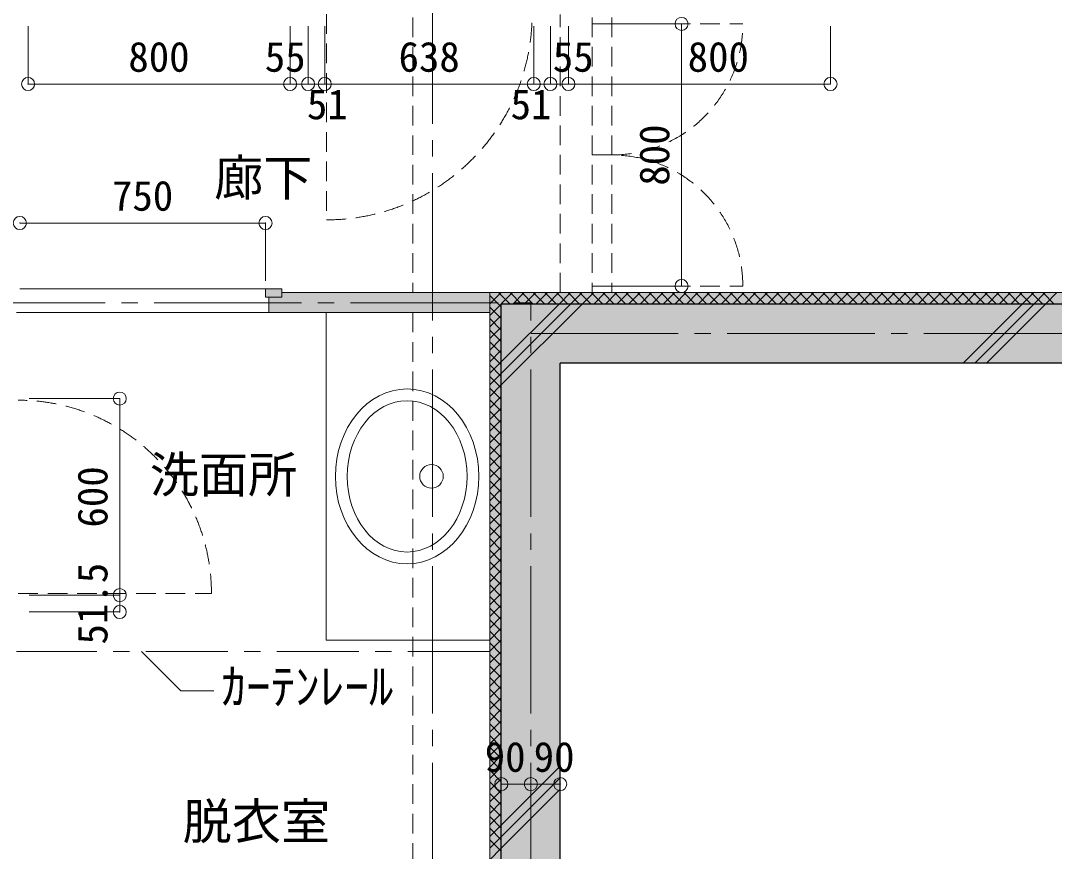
# Model space of a CAD drawing. Units: millimetres at full size, sheet at 1:50. Extents: x -9674 to 9699, y -6794 to 6791.
# Drawn here: x 694 to 3850, y -2126 to 410 of the extents above; entities that cross this region are included whole.
import ezdxf
from ezdxf.enums import TextEntityAlignment as Align

# ---------------------------------------------------------------- set-up
doc = ezdxf.new("R2010")
doc.units = ezdxf.units.MM
doc.header["$LTSCALE"] = 50
doc.header["$PDMODE"] = 32
doc.header["$PDSIZE"] = 40
for name, pattern in [('CHAIN1', [8, 5, -1, 1, -1]), ('CHAIN2', [12, 9, -1, 1, -1]), ('DASHED1', [1.8, 1.2, -0.6])]:
    doc.linetypes.add(name, pattern=pattern)
for name, color, linetype, lineweight in [('1-0_芯', 7, 'CHAIN2', 9), ('1-1_躯体', 2, 'Continuous', 25), ('1-2_間仕切', 3, 'Continuous', 18), ('1-3_建具', 3, 'Continuous', 18), ('1-5_設備', 7, 'Continuous', 9), ('1-8_ハッチ', 4, 'Continuous', 9), ('1-A_文字', 7, 'Continuous', 9), ('1-B_寸法', 7, 'Continuous', 9), ('1-C_梁', 7, 'DASHED1', 9), ('1-D_記号', 7, 'CHAIN1', 9)]:
    doc.layers.add(name, color=color, linetype=linetype, lineweight=lineweight)
for name, color, linetype in [('4-0', 1, 'Continuous'), ('4-2', 4, 'Continuous'), ('4-F', 4, 'Continuous')]:
    doc.layers.add(name, color=color, linetype=linetype)
doc.styles.add('ＭＳ ゴシック', font='')
doc.styles.get('ＭＳ ゴシック').set_extended_font_data('MS Gothic')

msp = doc.modelspace()

# ---------------------------------------------------------------- linework, layer by layer
at = {"layer": '1-0_芯'}
for p, q in [((1951.25, -4105.47), (1951.25, 5294.53)), ((-698.75, -451.47), (2251.25, -451.47)), ((2251.25, -4105.47), (2251.25, -451.47)), ((2251.25, -545.47), (8446.25, -545.47))]:
    msp.add_line(p, q, dxfattribs=at)
at = {"layer": '1-1_躯体'}
for p, q in [((2161.25, -2420.47), (2161.25, -455.47)), ((6766.25, -455.47), (2161.25, -455.47)), ((2341.25, -3265.47), (2341.25, -635.47)), ((5216.25, -635.47), (2341.25, -635.47))]:
    msp.add_line(p, q, dxfattribs=at)
at = {"layer": '1-2_間仕切'}
for p, q in [((1451.25, -481.47), (1451.25, -433.97)), ((2126.25, -420.47), (1491.25, -420.47)), ((2126.25, -481.47), (1451.25, -481.47))]:
    msp.add_line(p, q, dxfattribs=at)
at = {"layer": '1-3_建具', "color": 7, "linetype": 'DASHED1', "lineweight": 9}
for p, q in [((1627.25, 429.53), (1627.25, -198.47)), ((2438.6, 419.53), (2438.6, -420.47)), ((2498.6, 419.53), (2498.6, -420.47)), ((2498.6, 399.53), (2438.6, 399.53)), ((2498.6, 399.53), (2898.6, 399.53)), ((2498.6, -0.47), (2438.6, -0.47)), ((2438.6, -400.47), (2498.6, -400.47)), ((2498.6, -400.47), (2898.6, -400.47)), ((686.25, -1338.97), (1276.25, -1338.97))]:
    msp.add_line(p, q, dxfattribs=at)
at = {"layer": '1-3_建具', "color": 7, "lineweight": 9}
for p, q in [((1441.25, -408.97), (691.25, -408.97)), ((681.25, -481.47), (1451.25, -481.47))]:
    msp.add_line(p, q, dxfattribs=at)
at = {"layer": '1-3_建具'}
for points in [[(1491.25, -433.97), (1491.25, -408.97), (1441.25, -408.97)], [(1491.25, -433.97), (1441.25, -433.97), (1441.25, -408.97)]]:
    msp.add_lwpolyline(points, dxfattribs=at)
at = {"layer": '1-3_建具', "color": 7, "linetype": 'DASHED1', "lineweight": 9}
for centre, radius, start, end in [((1627.25, 429.53), 628, 270, 0), ((2498.6, 399.53), 400, 270, 0), ((2498.6, -400.47), 400, 0, 90), ((686.25, -1338.97), 590, 0, 90)]:
    msp.add_arc(centre, radius, start, end, dxfattribs=at)
at = {"layer": '1-5_設備'}
msp.add_lwpolyline([(2126.25, -1481.47), (1626.25, -1481.47), (1626.25, -481.47)], dxfattribs=at)
msp.add_circle((1948.01, -981.47), 36, dxfattribs=at)
for major_axis, ratio in [((0, 267), 0.8202), ((0, 231), 0.7922)]:
    msp.add_ellipse((1873.61, -981.47), major_axis=major_axis, ratio=ratio, dxfattribs=at)
at = {"layer": '1-8_ハッチ'}
for p, q in [((6766.25, -420.47), (2126.25, -420.47)), ((2126.25, -490.05), (2195.82, -420.47)), ((2126.25, -454.69), (2160.47, -420.47)), ((2126.25, -429.19), (2161.25, -464.19)), ((2152.88, -420.47), (2187.88, -455.47)), ((2188.24, -420.47), (2223.24, -455.47)), ((2196.18, -455.47), (2231.18, -420.47)), ((2223.6, -420.47), (2258.6, -455.47)), ((2231.53, -455.47), (2266.53, -420.47)), ((2258.95, -420.47), (2293.95, -455.47)), ((2266.89, -455.47), (2301.89, -420.47)), ((2294.31, -420.47), (2329.31, -455.47)), ((2302.24, -455.47), (2337.24, -420.47)), ((2329.66, -420.47), (2364.66, -455.47)), ((2337.6, -455.47), (2372.6, -420.47)), ((2365.02, -420.47), (2400.02, -455.47)), ((2372.95, -455.47), (2407.95, -420.47)), ((2400.37, -420.47), (2435.37, -455.47)), ((2408.31, -455.47), (2443.31, -420.47)), ((2435.73, -420.47), (2470.73, -455.47)), ((2443.66, -455.47), (2478.66, -420.47)), ((2471.08, -420.47), (2506.08, -455.47)), ((2479.02, -455.47), (2514.02, -420.47)), ((2506.44, -420.47), (2541.44, -455.47)), ((2514.38, -455.47), (2549.38, -420.47)), ((2541.79, -420.47), (2576.79, -455.47)), ((2549.73, -455.47), (2584.73, -420.47)), ((2577.15, -420.47), (2612.15, -455.47)), ((2585.09, -455.47), (2620.09, -420.47)), ((2612.5, -420.47), (2647.5, -455.47)), ((2620.44, -455.47), (2655.44, -420.47)), ((2647.86, -420.47), (2682.86, -455.47)), ((2655.8, -455.47), (2690.8, -420.47)), ((2683.21, -420.47), (2718.21, -455.47)), ((2691.15, -455.47), (2726.15, -420.47)), ((2718.57, -420.47), (2753.57, -455.47)), ((2726.51, -455.47), (2761.51, -420.47)), ((2753.93, -420.47), (2788.93, -455.47)), ((2761.86, -455.47), (2796.86, -420.47)), ((2789.28, -420.47), (2824.28, -455.47)), ((2797.22, -455.47), (2832.22, -420.47)), ((2824.64, -420.47), (2859.64, -455.47)), ((2832.57, -455.47), (2867.57, -420.47)), ((2859.99, -420.47), (2894.99, -455.47)), ((2867.93, -455.47), (2902.93, -420.47)), ((2895.35, -420.47), (2930.35, -455.47)), ((2903.28, -455.47), (2938.28, -420.47)), ((2930.7, -420.47), (2965.7, -455.47)), ((2938.64, -455.47), (2973.64, -420.47)), ((2966.06, -420.47), (3001.06, -455.47)), ((2973.99, -455.47), (3008.99, -420.47)), ((3001.41, -420.47), (3036.41, -455.47)), ((3009.35, -455.47), (3044.35, -420.47)), ((3036.77, -420.47), (3071.77, -455.47)), ((3044.71, -455.47), (3079.71, -420.47)), ((3072.12, -420.47), (3107.12, -455.47)), ((3080.06, -455.47), (3115.06, -420.47)), ((3107.48, -420.47), (3142.48, -455.47)), ((3115.42, -455.47), (3150.42, -420.47)), ((3142.83, -420.47), (3177.83, -455.47)), ((3150.77, -455.47), (3185.77, -420.47)), ((3178.19, -420.47), (3213.19, -455.47)), ((3186.13, -455.47), (3221.13, -420.47)), ((3213.54, -420.47), (3248.54, -455.47)), ((3221.48, -455.47), (3256.48, -420.47)), ((3248.9, -420.47), (3283.9, -455.47)), ((3256.84, -455.47), (3291.84, -420.47)), ((3284.26, -420.47), (3319.26, -455.47)), ((3292.19, -455.47), (3327.19, -420.47)), ((3319.61, -420.47), (3354.61, -455.47)), ((3327.55, -455.47), (3362.55, -420.47)), ((3354.97, -420.47), (3389.97, -455.47)), ((3362.9, -455.47), (3397.9, -420.47)), ((3390.32, -420.47), (3425.32, -455.47)), ((3398.26, -455.47), (3433.26, -420.47)), ((3425.68, -420.47), (3460.68, -455.47)), ((3433.61, -455.47), (3468.61, -420.47)), ((3461.03, -420.47), (3496.03, -455.47)), ((3468.97, -455.47), (3503.97, -420.47)), ((3496.39, -420.47), (3531.39, -455.47)), ((3504.33, -455.47), (3539.33, -420.47)), ((3531.74, -420.47), (3566.74, -455.47)), ((3539.68, -455.47), (3574.68, -420.47)), ((3567.1, -420.47), (3602.1, -455.47)), ((3575.04, -455.47), (3610.04, -420.47)), ((3602.45, -420.47), (3637.45, -455.47)), ((3610.39, -455.47), (3645.39, -420.47)), ((3637.81, -420.47), (3672.81, -455.47)), ((3645.75, -455.47), (3680.75, -420.47)), ((3673.16, -420.47), (3708.16, -455.47)), ((3681.1, -455.47), (3716.1, -420.47)), ((3708.52, -420.47), (3743.52, -455.47)), ((3716.46, -455.47), (3751.46, -420.47)), ((3743.87, -420.47), (3778.87, -455.47)), ((3751.81, -455.47), (3786.81, -420.47)), ((3779.23, -420.47), (3814.23, -455.47)), ((3787.17, -455.47), (3822.17, -420.47)), ((3814.59, -420.47), (3849.59, -455.47)), ((3822.52, -455.47), (3857.52, -420.47)), ((2126.25, -464.55), (2161.25, -499.55)), ((2161.25, -702.53), (2408.31, -455.47)), ((2161.25, -667.18), (2372.95, -455.47)), ((2161.25, -631.82), (2337.6, -455.47)), ((3571.81, -635.47), (3751.81, -455.47)), ((3607.17, -635.47), (3787.17, -455.47)), ((3642.52, -635.47), (3822.52, -455.47)), ((2126.25, -525.4), (2161.25, -490.4)), ((2126.25, -499.9), (2161.25, -534.9)), ((2126.25, -560.76), (2161.25, -525.76)), ((2126.25, -535.26), (2161.25, -570.26)), ((2126.25, -596.11), (2161.25, -561.11)), ((2126.25, -570.61), (2161.25, -605.61)), ((2126.25, -631.47), (2161.25, -596.47)), ((2126.25, -605.97), (2161.25, -640.97)), ((2126.25, -666.82), (2161.25, -631.82)), ((2126.25, -641.33), (2161.25, -676.33)), ((2126.25, -702.18), (2161.25, -667.18)), ((2126.25, -676.68), (2161.25, -711.68)), ((2126.25, -737.53), (2161.25, -702.53)), ((2126.25, -712.04), (2161.25, -747.04)), ((2126.25, -772.89), (2161.25, -737.89)), ((2126.25, -747.39), (2161.25, -782.39)), ((2126.25, -808.24), (2161.25, -773.24)), ((2126.25, -782.75), (2161.25, -817.75)), ((2126.25, -843.6), (2161.25, -808.6)), ((2126.25, -818.1), (2161.25, -853.1)), ((2126.25, -878.95), (2161.25, -843.95)), ((2126.25, -853.46), (2161.25, -888.46)), ((2126.25, -914.31), (2161.25, -879.31)), ((2126.25, -888.81), (2161.25, -923.81)), ((2126.25, -949.66), (2161.25, -914.66)), ((2126.25, -924.17), (2161.25, -959.17)), ((2126.25, -985.02), (2161.25, -950.02)), ((2126.25, -959.52), (2161.25, -994.52)), ((2126.25, -1020.38), (2161.25, -985.38)), ((2126.25, -994.88), (2161.25, -1029.88)), ((2126.25, -1055.73), (2161.25, -1020.73)), ((2126.25, -1030.23), (2161.25, -1065.23)), ((2126.25, -1091.09), (2161.25, -1056.09)), ((2126.25, -1065.59), (2161.25, -1100.59)), ((2126.25, -1126.44), (2161.25, -1091.44)), ((2126.25, -1100.95), (2161.25, -1135.95)), ((2126.25, -1161.8), (2161.25, -1126.8)), ((2126.25, -1136.3), (2161.25, -1171.3)), ((2126.25, -1197.15), (2161.25, -1162.15)), ((2126.25, -1171.66), (2161.25, -1206.66)), ((2126.25, -1232.51), (2161.25, -1197.51)), ((2126.25, -1207.01), (2161.25, -1242.01)), ((2126.25, -1267.86), (2161.25, -1232.86)), ((2126.25, -1242.37), (2161.25, -1277.37)), ((2126.25, -1303.22), (2161.25, -1268.22)), ((2126.25, -1277.72), (2161.25, -1312.72)), ((2126.25, -1338.57), (2161.25, -1303.57)), ((2126.25, -1313.08), (2161.25, -1348.08)), ((2126.25, -1373.93), (2161.25, -1338.93)), ((2126.25, -1348.43), (2161.25, -1383.43)), ((2126.25, -1409.28), (2161.25, -1374.28)), ((2126.25, -1383.79), (2161.25, -1418.79)), ((2126.25, -1444.64), (2161.25, -1409.64)), ((2126.25, -1419.14), (2161.25, -1454.14)), ((2126.25, -1479.99), (2161.25, -1444.99)), ((2126.25, -1454.5), (2161.25, -1489.5)), ((2126.25, -1515.35), (2161.25, -1480.35)), ((2126.25, -1489.85), (2161.25, -1524.85)), ((2126.25, -1550.71), (2161.25, -1515.71)), ((2126.25, -1525.21), (2161.25, -1560.21)), ((2126.25, -1586.06), (2161.25, -1551.06)), ((2126.25, -1560.56), (2161.25, -1595.56)), ((2126.25, -1621.42), (2161.25, -1586.42)), ((2126.25, -1595.92), (2161.25, -1630.92)), ((2126.25, -1656.77), (2161.25, -1621.77)), ((2126.25, -1631.28), (2161.25, -1666.28)), ((2126.25, -1692.13), (2161.25, -1657.13)), ((2126.25, -1666.63), (2161.25, -1701.63)), ((2126.25, -1727.48), (2161.25, -1692.48)), ((2126.25, -1701.99), (2161.25, -1736.99)), ((2126.25, -1762.84), (2161.25, -1727.84)), ((2126.25, -1737.34), (2161.25, -1772.34)), ((2126.25, -1798.19), (2161.25, -1763.19)), ((2126.25, -1772.7), (2161.25, -1807.7)), ((2126.25, -1833.55), (2161.25, -1798.55)), ((2126.25, -1808.05), (2161.25, -1843.05)), ((2126.25, -1868.9), (2161.25, -1833.9)), ((2126.25, -1843.41), (2161.25, -1878.41)), ((2126.25, -1904.26), (2161.25, -1869.26)), ((2126.25, -1878.76), (2161.25, -1913.76)), ((2161.25, -2046.04), (2341.25, -1866.04)), ((2126.25, -1939.61), (2161.25, -1904.61)), ((2126.25, -1914.12), (2161.25, -1949.12)), ((2161.25, -2081.39), (2341.25, -1901.39)), ((2126.25, -1974.97), (2161.25, -1939.97)), ((2126.25, -1949.47), (2161.25, -1984.47)), ((2161.25, -2116.75), (2341.25, -1936.75)), ((2126.25, -2010.32), (2161.25, -1975.32)), ((2126.25, -1984.83), (2161.25, -2019.83)), ((2126.25, -2045.68), (2161.25, -2010.68)), ((2126.25, -2020.18), (2161.25, -2055.18)), ((2126.25, -2081.04), (2161.25, -2046.04)), ((2126.25, -2055.54), (2161.25, -2090.54)), ((2126.25, -2116.39), (2161.25, -2081.39)), ((2126.25, -2090.89), (2161.25, -2125.89)), ((2126.25, -2151.75), (2161.25, -2116.75))]:
    msp.add_line(p, q, dxfattribs=at)
msp.add_lwpolyline([(1856.25, -3265.47), (1856.25, -2385.47), (2126.25, -2385.47), (2126.25, -420.47)], dxfattribs=at)
at = {"layer": '1-A_文字'}
for q in [(1063.15, -1516.11), (1283.09, -1636.04)]:
    msp.add_line((1183.09, -1636.04), q, dxfattribs=at)
at = {"layer": '1-B_寸法'}
for p, q in [((716.25, 393.02), (716.25, 216.14)), ((1516.25, 393.02), (1516.25, 216.14)), ((1571.25, 393.02), (1571.25, 216.14)), ((1622.25, 393.02), (1622.25, 216.14)), ((2260.25, 393.02), (2260.25, 216.14)), ((2311.25, 393.02), (2311.25, 216.14)), ((2366.25, 393.02), (2366.25, 216.14)), ((2711.73, 399.53), (2526.27, 399.53)), ((2711.73, 399.53), (2711.73, -400.47)), ((3166.25, 393.02), (3166.25, 216.14)), ((716.25, 216.14), (1516.25, 216.14)), ((1571.25, 216.14), (1516.25, 216.14)), ((1622.25, 216.14), (1571.25, 216.14)), ((1622.25, 216.14), (2260.25, 216.14)), ((2260.25, 216.14), (2311.25, 216.14)), ((2311.25, 216.14), (2366.25, 216.14)), ((2366.25, 216.14), (3166.25, 216.14)), ((1441.25, -208.09), (691.25, -208.09)), ((1441.25, -384.96), (1441.25, -208.09)), ((2711.73, -400.47), (2526.27, -400.47)), ((719.4, -743.97), (996.25, -743.97)), ((996.25, -1343.97), (996.25, -743.97)), ((719.4, -1343.97), (996.25, -1343.97)), ((2251.25, -1920.88), (2161.25, -1920.88)), ((2341.25, -1920.88), (2251.25, -1920.88))]:
    msp.add_line(p, q, dxfattribs=at)
msp.add_lwpolyline([(719.4, -1395.47), (996.25, -1395.47), (996.25, -1343.97)], dxfattribs=at)
at = {"layer": '1-B_寸法', "color": 3}
for p in [(2711.73, 399.53), (716.25, 216.14), (1516.25, 216.14), (1571.25, 216.14), (1622.25, 216.14), (2260.25, 216.14), (2311.25, 216.14), (2366.25, 216.14), (3166.25, 216.14), (691.25, -208.09), (1441.25, -208.09), (2711.73, -400.47), (996.25, -743.97), (996.25, -1343.97), (996.25, -1395.47), (2161.25, -1920.88), (2251.25, -1920.88), (2341.25, -1920.88)]:
    msp.add_point(p, dxfattribs=at)
at = {"layer": '1-C_梁'}
for p, q in [((1891.25, 419.53), (1891.25, -420.47)), ((2341.25, -420.47), (2341.25, 428.53)), ((1891.25, -481.47), (1891.25, -2385.47))]:
    msp.add_line(p, q, dxfattribs=at)
at = {"layer": '1-D_記号'}
msp.add_line((2126.25, -1516.11), (681.25, -1516.11), dxfattribs=at)
at = {"layer": '4-0'}
for points in [[(6766.25, -455.47), (6721.25, -635.47), (2161.25, -455.47), (2341.25, -635.47)], [(2341.25, -3265.47), (2341.25, -635.47), (2161.25, -455.47)], [(2341.25, -3265.47), (2161.25, -455.47), (2161.25, -2420.47)]]:
    msp.add_solid(points, dxfattribs=at)
at = {"layer": '4-2'}
for points in [[(1441.25, -408.97), (1441.25, -433.97), (1491.25, -408.97), (1491.25, -433.97)], [(1451.25, -433.97), (1451.25, -481.47), (2126.25, -481.47)], [(2126.25, -481.47), (1491.25, -433.97), (1451.25, -433.97)], [(2126.25, -481.47), (2126.25, -420.47), (1491.25, -420.47)], [(2126.25, -481.47), (1491.25, -420.47), (1491.25, -433.97)]]:
    msp.add_solid(points, dxfattribs=at)
at = {"layer": '4-F'}
for points in [[(6766.25, -420.47), (6766.25, -455.47), (2126.25, -420.47), (2161.25, -455.47)], [(2126.25, -420.47), (2161.25, -455.47), (2126.25, -2385.47), (2161.25, -2420.47)]]:
    msp.add_solid(points, dxfattribs=at)

# ---------------------------------------------------------------- texts
at = {"layer": '1-A_文字', "style": 'ＭＳ ゴシック'}
for s, p in [('廊下', (1284.55, -157.81)), ('洗面所', (1088.11, -1063.97)), ('ｶｰﾃﾝﾚｰﾙ', (1306.65, -1710.71)), ('脱衣室', (1188.54, -2122.51))]:
    msp.add_text(s, height=110, dxfattribs=at).set_placement(p, align=Align.BOTTOM_LEFT)
at = {"layer": '1-B_寸法', "style": 'ＭＳ ゴシック'}
for s, p in [('800', (1022.5, 226.14)), ('55', (1439.09, 226.14)), ('638', (1847.5, 226.14)), ('55', (2318.41, 226.14)), ('800', (2730.36, 226.14)), ('51', (1567.8, 81.14)), ('51', (2189.7, 81.14)), ('750', (972.5, -198.09)), ('90', (2110.71, -1910.88)), ('90', (2260.18, -1910.88))]:
    msp.add_text(s, height=91.64, dxfattribs=at).set_placement(p, align=Align.BOTTOM_LEFT)
for s, p in [('800', (2701.73, -94.22)), ('600', (986.25, -1137.72)), ('51.5', (986.25, -1494.72))]:
    msp.add_text(s, height=91.64, rotation=90, dxfattribs=at).set_placement(p, align=Align.BOTTOM_LEFT)

doc.saveas('drawing.dxf')
